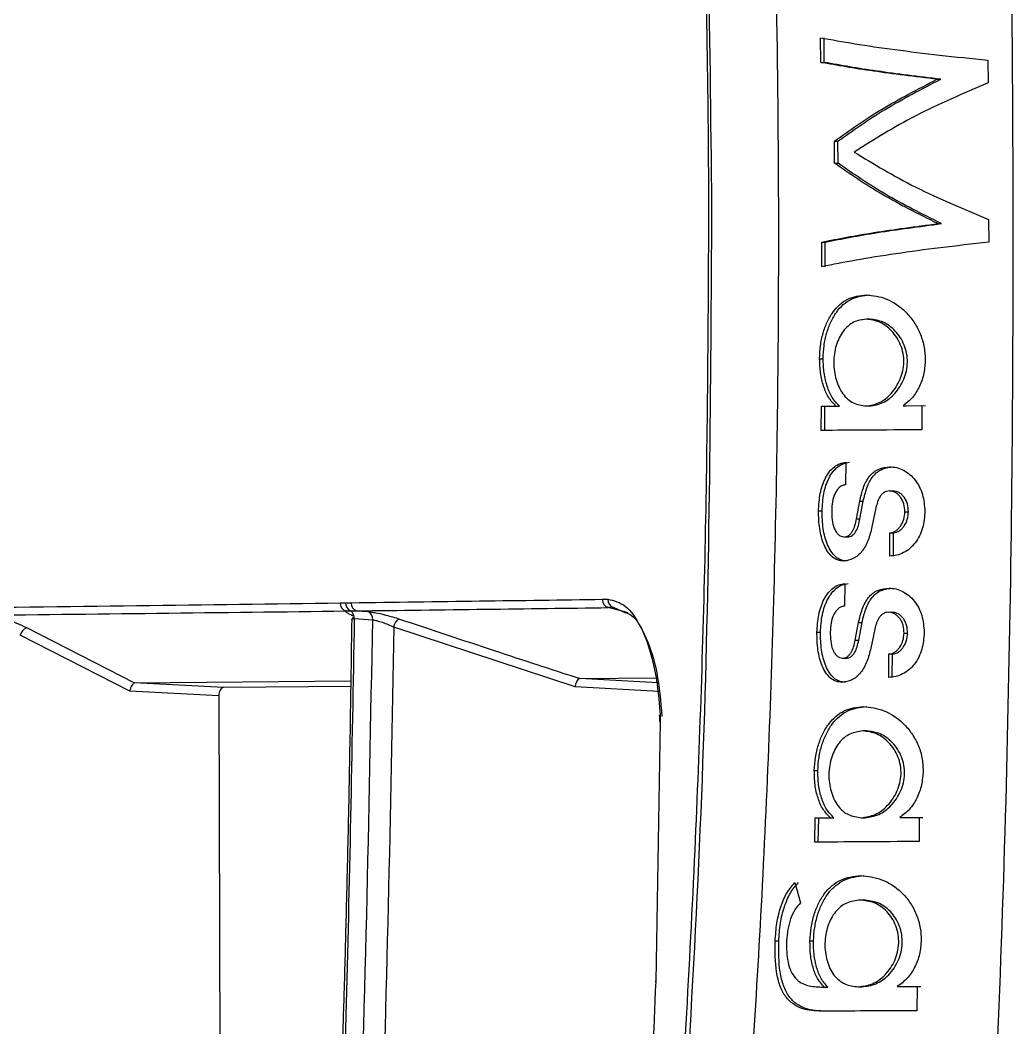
# Model space of a CAD drawing. Extents: x 939 to 1039, y 781 to 934.
# Drawn here: x 1022.538 to 1024.879, y 820.632 to 823.006 of the extents above; entities that cross this region are included whole.
import ezdxf

# ---------------------------------------------------------------- set-up
doc = ezdxf.new("R2010")
doc.units = 0
doc.header["$MEASUREMENT"] = 0
doc.layers.add('1', color=4, linetype='Continuous')

# ---------------------------------------------------------------- blocks, each defined once
blk = doc.blocks.new('Envoy')
at = {"layer": '1', "color": 3, "linetype": 'Continuous', "lineweight": 25}
for p, q in [((85.7704, 23.7316), (85.7698, 23.7899)), ((85.7788, 23.7316), (85.7782, 23.7899)), ((86.1641, 23.737), (86.1645, 23.6833)), ((85.7704, 23.7316), (85.7788, 23.7316)), ((86.0446, 23.692), (86.053, 23.692)), ((85.8029, 23.4941), (85.8026, 23.5458)), ((85.8026, 23.5458), (85.811, 23.5458)), ((85.8113, 23.4941), (85.811, 23.5458)), ((85.8029, 23.4941), (85.8113, 23.4941)), ((86.1659, 23.3617), (86.1661, 23.308)), ((86.0463, 23.352), (86.0546, 23.352)), ((85.7728, 23.2502), (85.7727, 23.3085)), ((85.7727, 23.3085), (85.7811, 23.3085)), ((85.7811, 23.2502), (85.7811, 23.3085)), ((85.8861, 23.1268), (85.8778, 23.1268)), ((85.7677, 23.0337), (85.776, 23.0337)), ((85.7715, 22.8648), (85.7718, 22.9218)), ((85.7718, 22.9218), (85.8062, 22.922)), ((85.7718, 22.9218), (85.7802, 22.9218)), ((85.7798, 22.8648), (85.7802, 22.9218)), ((85.7802, 22.9218), (85.8145, 22.922)), ((85.8062, 22.922), (85.8145, 22.922)), ((85.8765, 22.9225), (85.8769, 22.9225)), ((85.8769, 22.9225), (85.8852, 22.9225)), ((85.9642, 22.923), (86.0088, 22.9232)), ((85.9642, 22.923), (85.9726, 22.923)), ((85.9726, 22.923), (86.0172, 22.9232)), ((86.0088, 22.9232), (86.0087, 22.8662)), ((85.8294, 22.7897), (85.829, 22.7366)), ((85.9312, 22.7222), (85.9396, 22.7222)), ((85.8544, 22.6562), (85.8621, 22.6982)), ((85.8621, 22.6982), (85.8704, 22.6982)), ((85.8628, 22.6562), (85.8704, 22.6982)), ((85.7651, 22.6752), (85.7735, 22.6752)), ((85.9004, 22.6827), (85.8911, 22.6375)), ((85.9686, 22.6732), (85.9769, 22.6732)), ((85.8544, 22.6562), (85.8628, 22.6562)), ((85.933, 22.5689), (85.9334, 22.6239)), ((85.9334, 22.6239), (85.9418, 22.6239)), ((85.9414, 22.5689), (85.9418, 22.6239)), ((85.8251, 22.6141), (85.8252, 22.6141)), ((85.8252, 22.6141), (85.8336, 22.6141)), ((85.8268, 22.504), (85.8262, 22.4509)), ((84.6385, 22.4586), (84.6511, 22.4585)), ((84.6511, 22.4585), (84.6638, 22.4589)), ((85.2558, 22.4671), (85.2688, 22.4672)), ((84.651, 22.4395), (84.6619, 22.4402)), ((84.6619, 22.4402), (84.6764, 22.4398)), ((84.6764, 22.4398), (84.7036, 22.438)), ((85.283, 22.4476), (85.2701, 22.4474)), ((85.3169, 22.4352), (85.2701, 22.4474)), ((85.283, 22.4476), (85.3086, 22.4363)), ((84.6679, 22.4243), (84.6654, 22.4192)), ((84.6714, 22.4218), (84.7149, 22.4188)), ((85.8514, 22.3705), (85.8593, 22.4125)), ((85.8593, 22.4125), (85.8677, 22.4125)), ((85.8598, 22.3705), (85.8677, 22.4125)), ((83.8991, 22.4002), (84.1538, 22.2704)), ((85.1915, 22.2608), (84.7645, 22.4016)), ((85.7613, 22.3895), (85.7697, 22.3895)), ((85.8979, 22.397), (85.8884, 22.3518)), ((85.9666, 22.3875), (85.975, 22.3875)), ((84.1423, 22.2508), (83.8842, 22.3823)), ((85.8514, 22.3705), (85.8598, 22.3705)), ((85.9304, 22.2832), (85.931, 22.3382)), ((85.931, 22.3382), (85.9394, 22.3382)), ((85.9388, 22.2832), (85.9394, 22.3382)), ((85.8216, 22.3284), (85.8217, 22.3284)), ((85.8217, 22.3284), (85.8301, 22.3284)), ((84.1538, 22.2704), (84.6632, 22.2752)), ((84.3632, 22.259), (84.1538, 22.2704)), ((85.2027, 22.2804), (85.3853, 22.2823)), ((85.3867, 22.27), (85.2027, 22.2804)), ((84.3524, 22.2394), (84.1423, 22.2508)), ((84.663, 22.2616), (84.3632, 22.259)), ((85.3892, 22.2496), (85.1915, 22.2608)), ((84.3524, 22.2394), (84.3556, 21.0186)), ((85.3903, 22.1941), (85.3903, 22.1937)), ((85.3917, 22.1948), (85.3917, 22.1795)), ((85.3917, 22.1795), (85.3815, 21.5667)), ((85.3903, 22.1935), (85.3903, 22.1788)), ((85.8784, 22.157), (85.87, 22.157)), ((85.7552, 22.0639), (85.7635, 22.0639)), ((85.7561, 21.8949), (85.7575, 21.9519)), ((85.7575, 21.9519), (85.7931, 21.9522)), ((85.7575, 21.9519), (85.7659, 21.9519)), ((85.7645, 21.8949), (85.7659, 21.9519)), ((85.7659, 21.9519), (85.8015, 21.9522)), ((85.7931, 21.9522), (85.8015, 21.9522)), ((85.8659, 21.9526), (85.8742, 21.9526)), ((85.8663, 21.9526), (85.8746, 21.9526)), ((85.9565, 21.9531), (86.0026, 21.9534)), ((85.9565, 21.9531), (85.9649, 21.9531)), ((85.9649, 21.9531), (86.011, 21.9534)), ((86.0026, 21.9534), (86.002, 21.8964)), ((85.7095, 21.8001), (85.7226, 21.7517)), ((85.872, 21.7586), (85.8636, 21.7586)), ((85.663, 21.6622), (85.6713, 21.6622)), ((85.745, 21.6622), (85.7533, 21.6622)), ((85.7724, 21.5537), (85.7787, 21.5537)), ((85.7724, 21.5537), (85.7808, 21.5537)), ((85.7787, 21.5537), (85.7871, 21.5537)), ((85.7808, 21.5537), (85.7871, 21.5537)), ((85.8583, 21.5542), (85.8667, 21.5542)), ((85.8588, 21.5542), (85.8671, 21.5542)), ((85.9506, 21.5547), (85.9978, 21.5549)), ((85.9506, 21.5547), (85.959, 21.5547)), ((85.959, 21.5547), (86.0062, 21.5549)), ((85.9978, 21.5549), (85.997, 21.498))]:
    blk.add_line(p, q, dxfattribs=at)
for centre, radius, start, end in [((84.6582, 22.4578), 0.0197, 177.6853, 248.6061), ((84.6712, 22.458), 0.0201, 178.5228, 242.5235), ((84.6835, 22.4581), 0.0197, 177.6867, 248.8784), ((85.2753, 22.4662), 0.0195, 177.4741, 254.446), ((85.2882, 22.4663), 0.0195, 177.441, 254.4702), ((84.6517, 22.4233), 0.0197, 355.6024, 58.9349), ((84.6958, 22.4205), 0.0192, 354.9667, 65.8804), ((83.9138, 22.3728), 0.0311, 118.4119, 162.2811)]:
    blk.add_arc(centre, radius, start, end, dxfattribs=at)
for points, knots in [([(85.1613, 18.0787), (85.1928, 18.2345), (85.2565, 18.5494), (85.3404, 19.0295), (85.4165, 19.5212), (85.4832, 20.0244), (85.5388, 20.5242), (85.5916, 21.1067), (85.6364, 21.7828), (85.6664, 22.5767), (85.6738, 23.2976), (85.6671, 23.9262), (85.6526, 24.4436), (85.6298, 24.9448), (85.599, 25.4294), (85.5594, 25.9119), (85.5001, 26.4981), (85.4116, 27.1845), (85.2886, 27.9528), (85.1869, 28.4531), (85.1369, 28.6996)], [0, 0, 0, 0, 0.044709, 0.090349, 0.13691, 0.184379, 0.232745, 0.277955, 0.348418, 0.422679, 0.500679, 0.550525, 0.598903, 0.645795, 0.691185, 0.735062, 0.781563, 0.856423, 0.929252, 1, 1, 1, 1]), ([(85.878, 18.0814), (85.935, 18.4797), (86.0484, 19.2724), (86.1416, 20.4675), (86.2024, 21.6571), (86.2264, 22.8455), (86.2229, 24.0251), (86.1968, 25.1972), (86.1345, 26.3625), (86.0313, 27.5323), (85.9152, 28.3081), (85.8568, 28.6981)], [0, 0, 0, 0, 0.113392, 0.225638, 0.337341, 0.448782, 0.560232, 0.669481, 0.778832, 0.888788, 1, 1, 1, 1]), ([(85.5069, 23.3885), (85.5065, 23.4569), (85.5044, 23.7985), (85.4906, 24.3921), (85.4557, 25.1688), (85.4173, 25.6714), (85.3981, 25.9228)], [0, 0, 0, 0, 0.080791, 0.403979, 0.701901, 1, 1, 1, 1]), ([(85.4122, 25.921), (85.4412, 25.4996), (85.4991, 24.6566), (85.5085, 23.8118), (85.5132, 23.3894)], [0, 0, 0, 0, 0.49999, 1, 1, 1, 1]), ([(85.7698, 23.7899), (85.7959, 23.7851), (85.848, 23.7756), (85.9437, 23.7618), (86.0486, 23.7487), (86.1256, 23.7409), (86.1641, 23.737)], [0, 0, 0, 0, 0.25023, 0.500412, 0.750316, 1, 1, 1, 1]), ([(86.0446, 23.692), (85.9924, 23.6982), (85.8878, 23.7108), (85.8096, 23.7247), (85.7704, 23.7316)], [0, 0, 0, 0, 0.499442, 1, 1, 1, 1]), ([(86.053, 23.692), (86.0008, 23.6982), (85.8962, 23.7108), (85.818, 23.7247), (85.7788, 23.7316)], [0, 0, 0, 0, 0.499439, 1, 1, 1, 1]), ([(85.8026, 23.5458), (85.838, 23.5712), (85.9085, 23.6219), (85.9993, 23.6686), (86.0446, 23.692)], [0, 0, 0, 0, 0.501544, 1, 1, 1, 1]), ([(85.811, 23.5458), (85.8463, 23.5712), (85.9168, 23.6219), (86.0077, 23.6686), (86.053, 23.692)], [0, 0, 0, 0, 0.501545, 1, 1, 1, 1]), ([(86.1645, 23.6833), (86.1057, 23.6582), (85.9878, 23.6077), (85.8955, 23.5497), (85.8492, 23.5206)], [0, 0, 0, 0, 0.4988718, 1, 1, 1, 1]), ([(85.8492, 23.5206), (85.8955, 23.4924), (85.9884, 23.4357), (86.1066, 23.3864), (86.1659, 23.3617)], [0, 0, 0, 0, 0.498096, 1, 1, 1, 1]), ([(86.0463, 23.352), (86.0005, 23.3748), (85.9093, 23.4203), (85.8383, 23.4696), (85.8029, 23.4941)], [0, 0, 0, 0, 0.501239, 1, 1, 1, 1]), ([(86.0546, 23.352), (86.0089, 23.3748), (85.9177, 23.4203), (85.8467, 23.4696), (85.8113, 23.4941)], [0, 0, 0, 0, 0.501237, 1, 1, 1, 1]), ([(85.4113, 20.8535), (85.4165, 20.9216), (85.4425, 21.2623), (85.4762, 21.8551), (85.5029, 22.6322), (85.5056, 23.1364), (85.5069, 23.3885)], [0, 0, 0, 0, 0.080792, 0.403985, 0.701911, 1, 1, 1, 1]), ([(85.5132, 23.3894), (85.5107, 22.9669), (85.5057, 22.122), (85.4522, 21.2788), (85.4254, 20.8572)], [0, 0, 0, 0, 0.499996, 1, 1, 1, 1]), ([(85.7727, 23.3085), (85.8116, 23.3161), (85.8896, 23.3313), (85.994, 23.3451), (86.0463, 23.352)], [0, 0, 0, 0, 0.499152, 1, 1, 1, 1]), ([(85.7811, 23.3085), (85.82, 23.3161), (85.898, 23.3313), (86.0023, 23.3451), (86.0546, 23.352)], [0, 0, 0, 0, 0.499151, 1, 1, 1, 1]), ([(86.1661, 23.308), (86.1275, 23.3038), (86.0505, 23.2953), (85.9456, 23.2809), (85.8506, 23.2659), (85.7987, 23.2554), (85.7728, 23.2502)], [0, 0, 0, 0, 0.250754, 0.500631, 0.750296, 1, 1, 1, 1]), ([(85.7677, 23.0337), (85.7681, 23.044), (85.769, 23.0646), (85.7753, 23.094), (85.785, 23.1207), (85.8025, 23.1511), (85.8326, 23.1783), (85.8624, 23.1824), (85.8774, 23.1845)], [0, 0, 0, 0, 0.125739, 0.250898, 0.375931, 0.500782, 0.749118, 1, 1, 1, 1]), ([(85.776, 23.0337), (85.7765, 23.044), (85.7774, 23.0646), (85.7837, 23.094), (85.7934, 23.1207), (85.8109, 23.1511), (85.841, 23.1783), (85.8708, 23.1824), (85.8858, 23.1845)], [0, 0, 0, 0, 0.1257477, 0.2509023, 0.3759291, 0.500782, 0.7491164, 1, 1, 1, 1]), ([(85.8774, 23.1845), (85.8936, 23.1826), (85.9258, 23.1788), (85.9648, 23.1517), (85.99, 23.1215), (86.0046, 23.0945), (86.0146, 23.0645), (86.0159, 23.0433), (86.0166, 23.0326)], [0, 0, 0, 0, 0.249961, 0.499087, 0.624851, 0.749853, 0.874474, 1, 1, 1, 1]), ([(85.8774, 23.1268), (85.8672, 23.1254), (85.847, 23.1225), (85.826, 23.1037), (85.8134, 23.0832), (85.8064, 23.0651), (85.802, 23.0453), (85.8005, 23.0246), (85.8021, 23.0039), (85.8063, 22.9842), (85.8132, 22.9661), (85.8254, 22.9454), (85.8463, 22.9265), (85.8667, 22.9238), (85.8769, 22.9225)], [0, 0, 0, 0, 0.125029, 0.249372, 0.312106, 0.374726, 0.437125, 0.499418, 0.561785, 0.624319, 0.68712, 0.75018, 0.874876, 1, 1, 1, 1]), ([(85.8769, 22.9225), (85.8875, 22.9241), (85.9087, 22.9272), (85.9378, 22.9503), (85.9558, 22.9785), (85.9642, 23.0047), (85.9669, 23.0254), (85.9651, 23.0464), (85.9591, 23.0662), (85.9498, 23.0842), (85.9339, 23.1043), (85.9092, 23.1227), (85.888, 23.1254), (85.8774, 23.1268)], [0, 0, 0, 0, 0.124943, 0.249424, 0.374606, 0.436978, 0.499014, 0.561009, 0.623455, 0.686512, 0.749665, 0.874662, 1, 1, 1, 1]), ([(85.8852, 22.9225), (85.8958, 22.9241), (85.917, 22.9272), (85.9462, 22.9503), (85.9641, 22.9785), (85.9726, 23.0047), (85.9753, 23.0254), (85.9734, 23.0464), (85.9674, 23.0662), (85.9582, 23.0842), (85.9423, 23.1043), (85.9175, 23.1227), (85.8963, 23.1254), (85.8857, 23.1268)], [0, 0, 0, 0, 0.124941, 0.249421, 0.3746, 0.436973, 0.499009, 0.561011, 0.623457, 0.68651, 0.749659, 0.874663, 1, 1, 1, 1]), ([(85.8062, 22.922), (85.8002, 22.9282), (85.7882, 22.9407), (85.7764, 22.9686), (85.7689, 22.9999), (85.7681, 23.0224), (85.7677, 23.0337)], [0, 0, 0, 0, 0.249123, 0.497617, 0.748225, 1, 1, 1, 1]), ([(85.8145, 22.922), (85.8085, 22.9282), (85.7966, 22.9407), (85.7848, 22.9686), (85.7773, 22.9999), (85.7765, 23.0224), (85.776, 23.0337)], [0, 0, 0, 0, 0.249123, 0.49761, 0.748223, 1, 1, 1, 1]), ([(86.0166, 23.0326), (86.0159, 23.0216), (86.0146, 22.9995), (86.004, 22.9685), (85.9875, 22.9411), (85.972, 22.929), (85.9642, 22.923)], [0, 0, 0, 0, 0.251425, 0.500542, 0.749432, 1, 1, 1, 1]), ([(86.0087, 22.8662), (85.964, 22.866), (85.8744, 22.8655), (85.8058, 22.865), (85.7715, 22.8648)], [0, 0, 0, 0, 0.498765, 1, 1, 1, 1]), ([(85.7651, 22.6752), (85.7659, 22.6892), (85.7677, 22.7169), (85.7783, 22.7484), (85.7907, 22.7683), (85.8022, 22.7796), (85.8151, 22.7874), (85.8247, 22.7889), (85.8294, 22.7897)], [0, 0, 0, 0, 0.250014, 0.498383, 0.623589, 0.748654, 0.874001, 1, 1, 1, 1]), ([(85.7735, 22.6752), (85.7743, 22.6892), (85.776, 22.7169), (85.7866, 22.7484), (85.799, 22.7683), (85.8105, 22.7796), (85.8235, 22.7874), (85.833, 22.7889), (85.8378, 22.7897)], [0, 0, 0, 0, 0.250016, 0.498387, 0.623595, 0.74866, 0.874, 1, 1, 1, 1]), ([(85.8621, 22.6982), (85.8646, 22.7089), (85.8696, 22.7301), (85.8816, 22.7538), (85.8951, 22.7673), (85.9109, 22.7768), (85.9243, 22.7782), (85.9332, 22.7791)], [0, 0, 0, 0, 0.251799, 0.500096, 0.624379, 0.748718, 1, 1, 1, 1]), ([(85.8704, 22.6982), (85.873, 22.7089), (85.878, 22.7301), (85.8899, 22.7538), (85.9035, 22.7673), (85.9192, 22.7768), (85.9326, 22.7782), (85.9416, 22.7791)], [0, 0, 0, 0, 0.251797, 0.500103, 0.624369, 0.748715, 1, 1, 1, 1]), ([(85.9332, 22.7791), (85.9386, 22.7788), (85.9495, 22.778), (85.9653, 22.7716), (85.98, 22.7618), (85.9969, 22.7443), (86.0124, 22.7149), (86.0146, 22.6882), (86.0157, 22.6748)], [0, 0, 0, 0, 0.125875, 0.251131, 0.376018, 0.500711, 0.748989, 1, 1, 1, 1]), ([(85.829, 22.7366), (85.8266, 22.7363), (85.8216, 22.7356), (85.8147, 22.7313), (85.8088, 22.7249), (85.8024, 22.714), (85.7973, 22.6971), (85.7965, 22.6827), (85.7962, 22.6755)], [0, 0, 0, 0, 0.125208, 0.250174, 0.375321, 0.500738, 0.750275, 1, 1, 1, 1]), ([(85.9312, 22.7222), (85.9292, 22.722), (85.9252, 22.7216), (85.9196, 22.7189), (85.9145, 22.7149), (85.9089, 22.7079), (85.9037, 22.6971), (85.9015, 22.6875), (85.9004, 22.6827)], [0, 0, 0, 0, 0.125605, 0.250572, 0.375566, 0.500497, 0.749043, 1, 1, 1, 1]), ([(85.9686, 22.6732), (85.9682, 22.6795), (85.9673, 22.692), (85.9605, 22.7058), (85.9528, 22.7141), (85.9461, 22.7188), (85.9388, 22.7217), (85.9337, 22.722), (85.9312, 22.7222)], [0, 0, 0, 0, 0.249461, 0.497947, 0.623245, 0.748379, 0.873947, 1, 1, 1, 1]), ([(85.9769, 22.6732), (85.9765, 22.6795), (85.9757, 22.692), (85.9688, 22.7058), (85.9612, 22.7141), (85.9545, 22.7188), (85.9472, 22.7217), (85.9421, 22.722), (85.9396, 22.7222)], [0, 0, 0, 0, 0.249467, 0.497969, 0.623262, 0.748376, 0.873979, 1, 1, 1, 1]), ([(85.8242, 22.5571), (85.8193, 22.5576), (85.8098, 22.5585), (85.7968, 22.5665), (85.7861, 22.5791), (85.775, 22.6006), (85.7663, 22.6332), (85.7655, 22.6612), (85.7651, 22.6752)], [0, 0, 0, 0, 0.125628, 0.250266, 0.375158, 0.501011, 0.749764, 1, 1, 1, 1]), ([(85.8325, 22.5571), (85.8277, 22.5576), (85.8181, 22.5585), (85.8052, 22.5665), (85.7944, 22.5791), (85.7834, 22.6006), (85.7747, 22.6332), (85.7739, 22.6612), (85.7735, 22.6752)], [0, 0, 0, 0, 0.125627, 0.250277, 0.375168, 0.501021, 0.749766, 1, 1, 1, 1]), ([(85.7962, 22.6755), (85.7963, 22.6684), (85.7966, 22.6543), (85.8005, 22.6375), (85.806, 22.6262), (85.8115, 22.6196), (85.818, 22.615), (85.8228, 22.6144), (85.8252, 22.6141)], [0, 0, 0, 0, 0.250938, 0.499246, 0.624733, 0.750015, 0.874651, 1, 1, 1, 1]), ([(86.0157, 22.6748), (86.0147, 22.6613), (86.0125, 22.6345), (85.9976, 22.6043), (85.9806, 22.5861), (85.9657, 22.5763), (85.9495, 22.5702), (85.9385, 22.5693), (85.933, 22.5689)], [0, 0, 0, 0, 0.250136, 0.498648, 0.623938, 0.748567, 0.87384, 1, 1, 1, 1]), ([(85.9334, 22.6239), (85.9358, 22.6242), (85.9407, 22.6248), (85.9475, 22.6283), (85.9537, 22.6333), (85.9606, 22.642), (85.967, 22.6553), (85.968, 22.6673), (85.9686, 22.6732)], [0, 0, 0, 0, 0.125112, 0.250067, 0.375339, 0.500699, 0.750331, 1, 1, 1, 1]), ([(85.9418, 22.6239), (85.9442, 22.6242), (85.949, 22.6248), (85.9559, 22.6283), (85.9621, 22.6333), (85.969, 22.642), (85.9753, 22.6553), (85.9764, 22.6673), (85.9769, 22.6732)], [0, 0, 0, 0, 0.1251369, 0.2500897, 0.3753526, 0.500717, 0.7503279, 1, 1, 1, 1]), ([(85.8252, 22.6141), (85.8271, 22.6143), (85.8307, 22.6146), (85.8361, 22.6171), (85.841, 22.6213), (85.8465, 22.6289), (85.8514, 22.6407), (85.8534, 22.6511), (85.8544, 22.6562)], [0, 0, 0, 0, 0.1252775, 0.2500753, 0.3750799, 0.5003756, 0.7496459, 1, 1, 1, 1]), ([(85.8336, 22.6141), (85.8354, 22.6143), (85.8391, 22.6146), (85.8445, 22.6171), (85.8494, 22.6213), (85.8548, 22.6289), (85.8597, 22.6407), (85.8617, 22.6511), (85.8628, 22.6562)], [0, 0, 0, 0, 0.125278, 0.250076, 0.37507, 0.500375, 0.749672, 1, 1, 1, 1]), ([(85.8911, 22.6375), (85.8885, 22.6269), (85.8834, 22.606), (85.871, 22.583), (85.8581, 22.5697), (85.8435, 22.5598), (85.8319, 22.5582), (85.8242, 22.5571)], [0, 0, 0, 0, 0.251028, 0.498916, 0.623578, 0.748535, 1, 1, 1, 1]), ([(85.7613, 22.3895), (85.7623, 22.4035), (85.7641, 22.4312), (85.775, 22.4627), (85.7876, 22.4826), (85.7993, 22.4939), (85.8124, 22.5017), (85.822, 22.5032), (85.8268, 22.504)], [0, 0, 0, 0, 0.250011, 0.49839, 0.623599, 0.74867, 0.874005, 1, 1, 1, 1]), ([(85.7697, 22.3895), (85.7706, 22.4035), (85.7725, 22.4312), (85.7834, 22.4627), (85.796, 22.4826), (85.8076, 22.4939), (85.8208, 22.5017), (85.8303, 22.5032), (85.8352, 22.504)], [0, 0, 0, 0, 0.250009, 0.498395, 0.623602, 0.748656, 0.874, 1, 1, 1, 1]), ([(85.8593, 22.4125), (85.8619, 22.4232), (85.8671, 22.4444), (85.8792, 22.4681), (85.8929, 22.4817), (85.9088, 22.4911), (85.9223, 22.4925), (85.9313, 22.4935)], [0, 0, 0, 0, 0.25179, 0.500085, 0.62434, 0.748695, 1, 1, 1, 1]), ([(85.8677, 22.4125), (85.8703, 22.4232), (85.8754, 22.4444), (85.8876, 22.4681), (85.9013, 22.4817), (85.9172, 22.4911), (85.9307, 22.4925), (85.9397, 22.4935)], [0, 0, 0, 0, 0.251789, 0.500071, 0.624339, 0.748695, 1, 1, 1, 1]), ([(85.9313, 22.4935), (85.9368, 22.4931), (85.9477, 22.4923), (85.9636, 22.4859), (85.9783, 22.4762), (85.9954, 22.4587), (86.0109, 22.4293), (86.0131, 22.4025), (86.0142, 22.3891)], [0, 0, 0, 0, 0.125881, 0.251156, 0.376042, 0.500737, 0.749013, 1, 1, 1, 1]), ([(80.063, 22.4159), (80.2857, 22.4171), (80.7312, 22.4195), (81.363, 22.4233), (81.9706, 22.4279), (82.5531, 22.4334), (83.114, 22.4395), (83.6519, 22.4458), (84.1654, 22.4523), (84.4808, 22.4565), (84.6385, 22.4586)], [0, 0, 0, 0, 0.124992, 0.249991, 0.374994, 0.500001, 0.625009, 0.750013, 0.875011, 1, 1, 1, 1]), ([(84.6638, 22.4589), (84.7657, 22.4603), (84.9695, 22.4631), (85.1604, 22.4657), (85.2558, 22.4671)], [0, 0, 0, 0, 0.499983, 1, 1, 1, 1]), ([(85.2688, 22.4672), (85.283, 22.4639), (85.3103, 22.4575), (85.3471, 22.4069), (85.3714, 22.34), (85.3863, 22.2659), (85.3898, 22.2195), (85.3917, 22.1948)], [0, 0, 0, 0, 0.236086, 0.451986, 0.692422, 0.835911, 1, 1, 1, 1]), ([(80.0716, 22.3979), (80.1275, 22.3983), (80.2286, 22.399), (80.3625, 22.3999), (80.4642, 22.4006), (80.5342, 22.4011), (80.5757, 22.4014), (80.6145, 22.4017), (80.6608, 22.4021), (80.722, 22.4025), (80.7827, 22.403), (80.8519, 22.4035), (80.9241, 22.4041), (81.0042, 22.4047), (81.0884, 22.4054), (81.1847, 22.4061), (81.2867, 22.4069), (81.4056, 22.4079), (81.5357, 22.4089), (81.6757, 22.4101), (81.8242, 22.4114), (81.9729, 22.4126), (82.1238, 22.4139), (82.2731, 22.4152), (82.4235, 22.4165), (82.5799, 22.4179), (82.7373, 22.4194), (82.9054, 22.4209), (83.078, 22.4225), (83.2523, 22.4242), (83.4233, 22.4258), (83.5908, 22.4276), (83.8556, 22.4303), (84.2176, 22.4343), (84.5048, 22.4377), (84.651, 22.4395)], [0, 0, 0, 0, 0.031102, 0.056282, 0.075541, 0.088878, 0.096293, 0.099337, 0.111165, 0.122963, 0.134733, 0.146474, 0.1633, 0.177064, 0.193684, 0.213162, 0.234458, 0.254875, 0.284975, 0.313681, 0.340995, 0.377161, 0.406953, 0.436616, 0.472631, 0.504105, 0.538698, 0.576408, 0.616164, 0.655115, 0.695362, 0.734534, 0.772763, 0.884269, 1, 1, 1, 1]), ([(84.6706, 22.4271), (84.6673, 22.4285), (84.6606, 22.4314), (84.6546, 22.4349), (84.6511, 22.4377), (84.651, 22.4389), (84.651, 22.4395)], [0, 0, 0, 0, 0.266428, 0.535766, 0.768687, 1, 1, 1, 1]), ([(84.6764, 22.4398), (84.7783, 22.4411), (84.9827, 22.4437), (85.1741, 22.4462), (85.2701, 22.4474)], [0, 0, 0, 0, 0.498629, 1, 1, 1, 1]), ([(84.7036, 22.438), (84.7062, 22.4377), (84.7114, 22.4372), (84.7245, 22.4349), (84.7367, 22.4324), (84.7451, 22.4301), (84.7461, 22.4298)], [0, 0, 0, 0, 0.244803, 0.496557, 0.937835, 1, 1, 1, 1]), ([(85.3086, 22.4363), (85.3137, 22.4346), (85.3324, 22.4284), (85.36, 22.38), (85.3868, 22.2977), (85.3931, 22.2267), (85.3962, 22.1912)], [0, 0, 0, 0, 0.109404, 0.406123, 0.703044, 1, 1, 1, 1]), ([(85.8262, 22.4509), (85.8237, 22.4506), (85.8187, 22.4499), (85.8117, 22.4456), (85.8057, 22.4393), (85.7992, 22.4283), (85.7939, 22.4114), (85.7931, 22.397), (85.7927, 22.3898)], [0, 0, 0, 0, 0.125191, 0.250177, 0.375301, 0.500726, 0.750263, 1, 1, 1, 1]), ([(85.9291, 22.4365), (85.9271, 22.4363), (85.923, 22.4359), (85.9174, 22.4332), (85.9123, 22.4292), (85.9065, 22.4222), (85.9013, 22.4114), (85.899, 22.4018), (85.8979, 22.397)], [0, 0, 0, 0, 0.1256058, 0.2505829, 0.3755614, 0.5004903, 0.7490215, 1, 1, 1, 1]), ([(85.9666, 22.3875), (85.9662, 22.3938), (85.9657, 22.4032), (85.9612, 22.4146), (85.9567, 22.4222), (85.9509, 22.4285), (85.9441, 22.4331), (85.9367, 22.436), (85.9317, 22.4363), (85.9291, 22.4365)], [0, 0, 0, 0, 0.249127, 0.373935, 0.498541, 0.623731, 0.748697, 0.874109, 1, 1, 1, 1]), ([(85.975, 22.3875), (85.9746, 22.3938), (85.974, 22.4032), (85.9696, 22.4146), (85.965, 22.4222), (85.9592, 22.4285), (85.9525, 22.4331), (85.9451, 22.436), (85.94, 22.4363), (85.9375, 22.4365)], [0, 0, 0, 0, 0.249154, 0.373949, 0.498555, 0.623728, 0.748686, 0.874108, 1, 1, 1, 1]), ([(83.8682, 22.4137), (83.8707, 22.4128), (83.8813, 22.4089), (83.8914, 22.4039), (83.8991, 22.4002)], [0, 0, 0, 0, 0.244343, 1, 1, 1, 1]), ([(84.6653, 22.4193), (84.6642, 22.3366), (84.6619, 22.1741), (84.6573, 21.9414), (84.6524, 21.7308), (84.6474, 21.5488), (84.6428, 21.3956), (84.6385, 21.2664), (84.6338, 21.1344), (84.6278, 20.9769), (84.6193, 20.7762), (84.6082, 20.5364), (84.5936, 20.2575), (84.576, 19.9537), (84.5616, 19.7431), (84.5544, 19.6383)], [0, 0, 0, 0, 0.089102, 0.175067, 0.250728, 0.316087, 0.371143, 0.415895, 0.455409, 0.513502, 0.585677, 0.671937, 0.772279, 0.886705, 1, 1, 1, 1]), ([(84.6714, 22.4218), (84.6658, 22.1096), (84.6547, 21.4853), (84.6184, 20.5494), (84.5787, 19.9268), (84.5589, 19.6154)], [0, 0, 0, 0, 0.333306, 0.666645, 1, 1, 1, 1]), ([(84.6038, 19.6365), (84.6322, 20.0997), (84.6889, 21.0259), (84.7062, 21.9545), (84.7149, 22.4188)], [0, 0, 0, 0, 0.500026, 1, 1, 1, 1]), ([(84.6658, 22.4193), (84.6656, 22.4201), (84.6654, 22.4214), (84.6679, 22.422), (84.6702, 22.4219), (84.6714, 22.4218)], [0, 0, 0, 0, 0.445447, 0.725661, 1, 1, 1, 1]), ([(84.7149, 22.4188), (84.7163, 22.4186), (84.7191, 22.4181), (84.7265, 22.4163), (84.7375, 22.413), (84.7516, 22.4077), (84.7602, 22.4036), (84.7645, 22.4016)], [0, 0, 0, 0, 0.119876, 0.24285, 0.495435, 0.750498, 1, 1, 1, 1]), ([(84.7461, 22.4298), (84.7517, 22.4283), (84.7627, 22.4255), (84.7729, 22.4222), (84.778, 22.4205)], [0, 0, 0, 0, 0.504114, 1, 1, 1, 1]), ([(84.7645, 22.4016), (84.7649, 22.4029), (84.7656, 22.4055), (84.7676, 22.4103), (84.7705, 22.4152), (84.7736, 22.4186), (84.7761, 22.4203), (84.7773, 22.4205), (84.778, 22.4205)], [0, 0, 0, 0, 0.136823, 0.267085, 0.499996, 0.732841, 0.863152, 1, 1, 1, 1]), ([(84.778, 22.4205), (84.8522, 22.3958), (84.9608, 22.3595), (85.0929, 22.3162), (85.1572, 22.2952), (85.189, 22.2849), (85.1986, 22.2818), (85.2016, 22.2808), (85.2027, 22.2804)], [0, 0, 0, 0, 0.525192, 0.767851, 0.932619, 0.978538, 0.992328, 1, 1, 1, 1]), ([(84.7645, 22.4016), (84.7564, 21.964), (84.7402, 21.0887), (84.6895, 20.2154), (84.6641, 19.7787)], [0, 0, 0, 0, 0.49994, 1, 1, 1, 1]), ([(85.8204, 22.2714), (85.8156, 22.2719), (85.8059, 22.2728), (85.7929, 22.2808), (85.782, 22.2934), (85.7709, 22.3149), (85.7623, 22.3475), (85.7616, 22.3755), (85.7613, 22.3895)], [0, 0, 0, 0, 0.125634, 0.250274, 0.375161, 0.501028, 0.749767, 1, 1, 1, 1]), ([(85.8288, 22.2714), (85.8239, 22.2719), (85.8143, 22.2728), (85.8012, 22.2808), (85.7904, 22.2934), (85.7793, 22.3149), (85.7707, 22.3475), (85.77, 22.3755), (85.7697, 22.3895)], [0, 0, 0, 0, 0.125635, 0.250273, 0.375175, 0.501023, 0.749765, 1, 1, 1, 1]), ([(85.7927, 22.3898), (85.7928, 22.3827), (85.7931, 22.3686), (85.7969, 22.3517), (85.8024, 22.3405), (85.8079, 22.3339), (85.8144, 22.3293), (85.8193, 22.3287), (85.8217, 22.3284)], [0, 0, 0, 0, 0.250938, 0.49924, 0.624713, 0.749989, 0.874627, 1, 1, 1, 1]), ([(86.0142, 22.3891), (86.0131, 22.3756), (86.0109, 22.3487), (85.9957, 22.3185), (85.9785, 22.3004), (85.9633, 22.2906), (85.947, 22.2844), (85.936, 22.2836), (85.9304, 22.2832)], [0, 0, 0, 0, 0.250125, 0.498631, 0.623917, 0.748544, 0.873837, 1, 1, 1, 1]), ([(85.931, 22.3382), (85.9334, 22.3385), (85.9383, 22.3391), (85.9452, 22.3425), (85.9515, 22.3476), (85.9585, 22.3562), (85.965, 22.3696), (85.9661, 22.3816), (85.9666, 22.3875)], [0, 0, 0, 0, 0.1251419, 0.2500803, 0.3753586, 0.5006987, 0.7503219, 1, 1, 1, 1]), ([(85.9394, 22.3382), (85.9418, 22.3385), (85.9467, 22.3391), (85.9536, 22.3425), (85.9598, 22.3476), (85.9668, 22.3562), (85.9733, 22.3696), (85.9744, 22.3816), (85.975, 22.3875)], [0, 0, 0, 0, 0.125144, 0.250085, 0.375344, 0.500699, 0.750318, 1, 1, 1, 1]), ([(85.8217, 22.3284), (85.8236, 22.3286), (85.8273, 22.3288), (85.8328, 22.3314), (85.8377, 22.3356), (85.8433, 22.3432), (85.8482, 22.355), (85.8503, 22.3653), (85.8514, 22.3705)], [0, 0, 0, 0, 0.12527, 0.250068, 0.375086, 0.500387, 0.74967, 1, 1, 1, 1]), ([(85.8301, 22.3284), (85.832, 22.3286), (85.8357, 22.3288), (85.8411, 22.3314), (85.8461, 22.3356), (85.8516, 22.3432), (85.8566, 22.355), (85.8587, 22.3653), (85.8598, 22.3705)], [0, 0, 0, 0, 0.125294, 0.25009, 0.375106, 0.500406, 0.749686, 1, 1, 1, 1]), ([(85.8884, 22.3518), (85.8857, 22.3412), (85.8804, 22.3202), (85.8678, 22.2973), (85.8547, 22.2839), (85.84, 22.2741), (85.8283, 22.2725), (85.8204, 22.2714)], [0, 0, 0, 0, 0.251033, 0.498921, 0.623591, 0.748546, 1, 1, 1, 1]), ([(84.1538, 22.2704), (84.1532, 22.2702), (84.1521, 22.2699), (84.1499, 22.268), (84.1473, 22.2643), (84.1444, 22.2581), (84.143, 22.2533), (84.1423, 22.2508)], [0, 0, 0, 0, 0.143773, 0.277724, 0.511007, 0.744826, 1, 1, 1, 1]), ([(85.2027, 22.2804), (85.2021, 22.2803), (85.2008, 22.28), (85.1985, 22.2783), (85.1959, 22.2747), (85.1936, 22.2696), (85.1922, 22.2648), (85.1917, 22.2621), (85.1915, 22.2608)], [0, 0, 0, 0, 0.138151, 0.26902, 0.501459, 0.734979, 0.864587, 1, 1, 1, 1]), ([(84.3632, 22.259), (84.3618, 22.2587), (84.3589, 22.2581), (84.3554, 22.2535), (84.3528, 22.2471), (84.3525, 22.242), (84.3524, 22.2394)], [0, 0, 0, 0, 0.253402, 0.50553, 0.752025, 1, 1, 1, 1]), ([(85.3905, 22.1931), (85.3903, 22.1933), (85.3899, 22.1938), (85.391, 22.1944), (85.3917, 22.1948)], [0, 0, 0, 0, 0.321657, 1, 1, 1, 1]), ([(85.7552, 22.0639), (85.7558, 22.0742), (85.7571, 22.0949), (85.7642, 22.1243), (85.7747, 22.151), (85.7932, 22.1814), (85.8245, 22.2085), (85.8551, 22.2126), (85.8704, 22.2146)], [0, 0, 0, 0, 0.125717, 0.250851, 0.37588, 0.500743, 0.749096, 1, 1, 1, 1]), ([(85.7635, 22.0639), (85.7642, 22.0742), (85.7655, 22.0949), (85.7725, 22.1243), (85.783, 22.151), (85.8016, 22.1814), (85.8329, 22.2085), (85.8634, 22.2126), (85.8788, 22.2146)], [0, 0, 0, 0, 0.125718, 0.250853, 0.375882, 0.500743, 0.749094, 1, 1, 1, 1]), ([(85.8704, 22.2146), (85.8869, 22.2128), (85.9198, 22.209), (85.9593, 22.182), (85.985, 22.1521), (86, 22.1252), (86.0099, 22.0949), (86.011, 22.0735), (86.0116, 22.0628)], [0, 0, 0, 0, 0.2497581, 0.4988282, 0.6241187, 0.7490581, 0.87432, 1, 1, 1, 1]), ([(85.3917, 22.1795), (85.3911, 22.1794), (85.39, 22.1791), (85.3904, 22.1789), (85.3905, 22.1788)], [0, 0, 0, 0, 0.606869, 1, 1, 1, 1]), ([(85.8696, 22.157), (85.8592, 22.1555), (85.8384, 22.1527), (85.8166, 22.134), (85.8033, 22.1135), (85.7958, 22.0955), (85.7909, 22.0757), (85.789, 22.0549), (85.7902, 22.0342), (85.7943, 22.0144), (85.8011, 21.9962), (85.8135, 21.9755), (85.8349, 21.9566), (85.8558, 21.954), (85.8663, 21.9526)], [0, 0, 0, 0, 0.12499, 0.249364, 0.312144, 0.374765, 0.437131, 0.499404, 0.561775, 0.624292, 0.687077, 0.750135, 0.874831, 1, 1, 1, 1]), ([(85.8663, 21.9526), (85.8772, 21.9542), (85.899, 21.9573), (85.9292, 21.9802), (85.9482, 22.0081), (85.9572, 22.0343), (85.9604, 22.0552), (85.9587, 22.0763), (85.9528, 22.0963), (85.9434, 22.1143), (85.9273, 22.1345), (85.9021, 22.1528), (85.8805, 22.1556), (85.8696, 22.157)], [0, 0, 0, 0, 0.124867, 0.24933, 0.374408, 0.436719, 0.498907, 0.561118, 0.623652, 0.686705, 0.749692, 0.874545, 1, 1, 1, 1]), ([(85.8746, 21.9526), (85.8856, 21.9542), (85.9074, 21.9573), (85.9376, 21.9802), (85.9565, 22.0081), (85.9656, 22.0343), (85.9687, 22.0552), (85.9671, 22.0763), (85.9611, 22.0963), (85.9518, 22.1143), (85.9357, 22.1345), (85.9105, 22.1528), (85.8888, 22.1556), (85.878, 22.157)], [0, 0, 0, 0, 0.124859, 0.249323, 0.374402, 0.436713, 0.498902, 0.561113, 0.623648, 0.686708, 0.74969, 0.874544, 1, 1, 1, 1]), ([(85.7931, 21.9522), (85.787, 21.9584), (85.7749, 21.9708), (85.7631, 21.9987), (85.7559, 22.0301), (85.7554, 22.0526), (85.7552, 22.0639)], [0, 0, 0, 0, 0.249094, 0.497553, 0.748194, 1, 1, 1, 1]), ([(85.8015, 21.9522), (85.7954, 21.9584), (85.7832, 21.9708), (85.7715, 21.9987), (85.7642, 22.0301), (85.7638, 22.0526), (85.7635, 22.0639)], [0, 0, 0, 0, 0.249088, 0.49756, 0.74819, 1, 1, 1, 1]), ([(86.0116, 22.0628), (86.0107, 22.0516), (86.0091, 22.0294), (85.9976, 21.9984), (85.9805, 21.971), (85.9645, 21.9591), (85.9565, 21.9531)], [0, 0, 0, 0, 0.252347, 0.502738, 0.750664, 1, 1, 1, 1]), ([(86.002, 21.8964), (85.956, 21.8962), (85.8637, 21.8957), (85.7921, 21.8952), (85.7561, 21.8949)], [0, 0, 0, 0, 0.49886, 1, 1, 1, 1]), ([(85.745, 21.6622), (85.7457, 21.6727), (85.7471, 21.6937), (85.7541, 21.7239), (85.7647, 21.7514), (85.779, 21.7751), (85.7968, 21.7934), (85.824, 21.8114), (85.8478, 21.8143), (85.8637, 21.8162)], [0, 0, 0, 0, 0.125803, 0.250975, 0.375604, 0.499985, 0.624239, 0.748976, 1, 1, 1, 1]), ([(85.7533, 21.6622), (85.754, 21.6727), (85.7554, 21.6937), (85.7625, 21.7239), (85.7731, 21.7514), (85.7874, 21.7751), (85.8051, 21.7934), (85.8324, 21.8114), (85.8562, 21.8143), (85.8721, 21.8162)], [0, 0, 0, 0, 0.125803, 0.2509716, 0.3756052, 0.4999842, 0.624246, 0.7489795, 1, 1, 1, 1]), ([(85.8637, 21.8162), (85.8806, 21.8145), (85.9141, 21.811), (85.9546, 21.7848), (85.9805, 21.7545), (85.9954, 21.7272), (86.0055, 21.6967), (86.0067, 21.6752), (86.0072, 21.6644)], [0, 0, 0, 0, 0.250277, 0.49807, 0.623327, 0.748655, 0.873984, 1, 1, 1, 1]), ([(85.663, 21.6622), (85.664, 21.6762), (85.6659, 21.7042), (85.6755, 21.7432), (85.6897, 21.7767), (85.7029, 21.7923), (85.7095, 21.8001)], [0, 0, 0, 0, 0.250649, 0.499401, 0.748657, 1, 1, 1, 1]), ([(85.6713, 21.6622), (85.6723, 21.6762), (85.6743, 21.7042), (85.6839, 21.7432), (85.698, 21.7767), (85.7112, 21.7923), (85.7178, 21.8001)], [0, 0, 0, 0, 0.250652, 0.499406, 0.748659, 1, 1, 1, 1]), ([(85.7226, 21.7517), (85.718, 21.7467), (85.7089, 21.7366), (85.699, 21.7147), (85.692, 21.6897), (85.6906, 21.6715), (85.6899, 21.6624)], [0, 0, 0, 0, 0.251098, 0.500551, 0.749471, 1, 1, 1, 1]), ([(85.8631, 21.7586), (85.8525, 21.7572), (85.8312, 21.7546), (85.8084, 21.7363), (85.7946, 21.7158), (85.7867, 21.6975), (85.7817, 21.6776), (85.7797, 21.6566), (85.7808, 21.6356), (85.7848, 21.6156), (85.7916, 21.5972), (85.8011, 21.5814), (85.8132, 21.5691), (85.8317, 21.5572), (85.8479, 21.5554), (85.8588, 21.5542)], [0, 0, 0, 0, 0.124781, 0.249008, 0.311911, 0.374469, 0.436781, 0.499083, 0.561574, 0.624134, 0.686728, 0.749479, 0.812051, 0.874508, 1, 1, 1, 1]), ([(85.8588, 21.5542), (85.8699, 21.5557), (85.8923, 21.5585), (85.9236, 21.5809), (85.9428, 21.6092), (85.9518, 21.6357), (85.9548, 21.6567), (85.9533, 21.6779), (85.9477, 21.6981), (85.9385, 21.7165), (85.9223, 21.737), (85.8963, 21.7549), (85.8742, 21.7573), (85.8631, 21.7586)], [0, 0, 0, 0, 0.124952, 0.249359, 0.374619, 0.437008, 0.499168, 0.56138, 0.623812, 0.686609, 0.74965, 0.874485, 1, 1, 1, 1]), ([(85.8671, 21.5542), (85.8783, 21.5557), (85.9006, 21.5585), (85.9319, 21.5809), (85.9511, 21.6092), (85.9602, 21.6357), (85.9632, 21.6567), (85.9617, 21.6779), (85.956, 21.6981), (85.9469, 21.7165), (85.9307, 21.737), (85.9047, 21.7549), (85.8826, 21.7573), (85.8715, 21.7586)], [0, 0, 0, 0, 0.124945, 0.249354, 0.374618, 0.437007, 0.499166, 0.561378, 0.62381, 0.68661, 0.749653, 0.874487, 1, 1, 1, 1]), ([(85.7735, 21.4967), (85.7571, 21.4976), (85.7323, 21.4988), (85.7046, 21.5128), (85.6867, 21.53), (85.6735, 21.556), (85.6627, 21.5995), (85.6629, 21.6371), (85.663, 21.6622)], [0, 0, 0, 0, 0.2493505, 0.3750398, 0.5004007, 0.6252435, 0.7501942, 1, 1, 1, 1]), ([(85.7818, 21.4967), (85.7654, 21.4976), (85.7407, 21.4988), (85.713, 21.5128), (85.695, 21.53), (85.6819, 21.556), (85.6711, 21.5995), (85.6712, 21.6371), (85.6713, 21.6622)], [0, 0, 0, 0, 0.249346, 0.375035, 0.500403, 0.625243, 0.750194, 1, 1, 1, 1]), ([(85.6899, 21.6624), (85.6898, 21.6538), (85.6896, 21.6368), (85.6927, 21.6119), (85.6996, 21.5902), (85.714, 21.5683), (85.7386, 21.5552), (85.7611, 21.5542), (85.7724, 21.5537)], [0, 0, 0, 0, 0.125492, 0.250165, 0.37505, 0.500571, 0.750149, 1, 1, 1, 1]), ([(85.7787, 21.5537), (85.773, 21.56), (85.7617, 21.5725), (85.7515, 21.6001), (85.7453, 21.6302), (85.7451, 21.6515), (85.745, 21.6622)], [0, 0, 0, 0, 0.249559, 0.499031, 0.748885, 1, 1, 1, 1]), ([(85.7871, 21.5537), (85.7814, 21.56), (85.77, 21.5725), (85.7599, 21.6001), (85.7537, 21.6302), (85.7535, 21.6515), (85.7533, 21.6622)], [0, 0, 0, 0, 0.249562, 0.499049, 0.748905, 1, 1, 1, 1]), ([(86.0072, 21.6644), (86.0063, 21.6532), (86.0046, 21.6309), (85.9926, 21.6), (85.975, 21.5727), (85.9587, 21.5607), (85.9506, 21.5547)], [0, 0, 0, 0, 0.251828, 0.502156, 0.750549, 1, 1, 1, 1]), ([(85.3815, 21.5667), (85.3765, 21.4483), (85.3671, 21.221), (85.3429, 20.8852), (85.3211, 20.6687), (85.3102, 20.5604)], [0, 0, 0, 0, 0.35242, 0.676072, 1, 1, 1, 1]), ([(85.3815, 21.5667), (85.3809, 21.5667), (85.3798, 21.5666), (85.3799, 21.5664), (85.3811, 21.5663), (85.3815, 21.5662)], [0, 0, 0, 0, 0.389586, 0.797167, 1, 1, 1, 1]), ([(85.997, 21.498), (85.956, 21.4978), (85.8741, 21.4974), (85.807, 21.4969), (85.7735, 21.4967)], [0, 0, 0, 0, 0.500249, 1, 1, 1, 1])]:
    blk.add_open_spline(points, degree=3, knots=knots, dxfattribs=at)

msp = doc.modelspace()

# ---------------------------------------------------------------- block references
at = {"layer": '1'}
msp.add_blockref('Envoy', (938.6538, 799.1744), dxfattribs=at)

doc.saveas('drawing.dxf')
